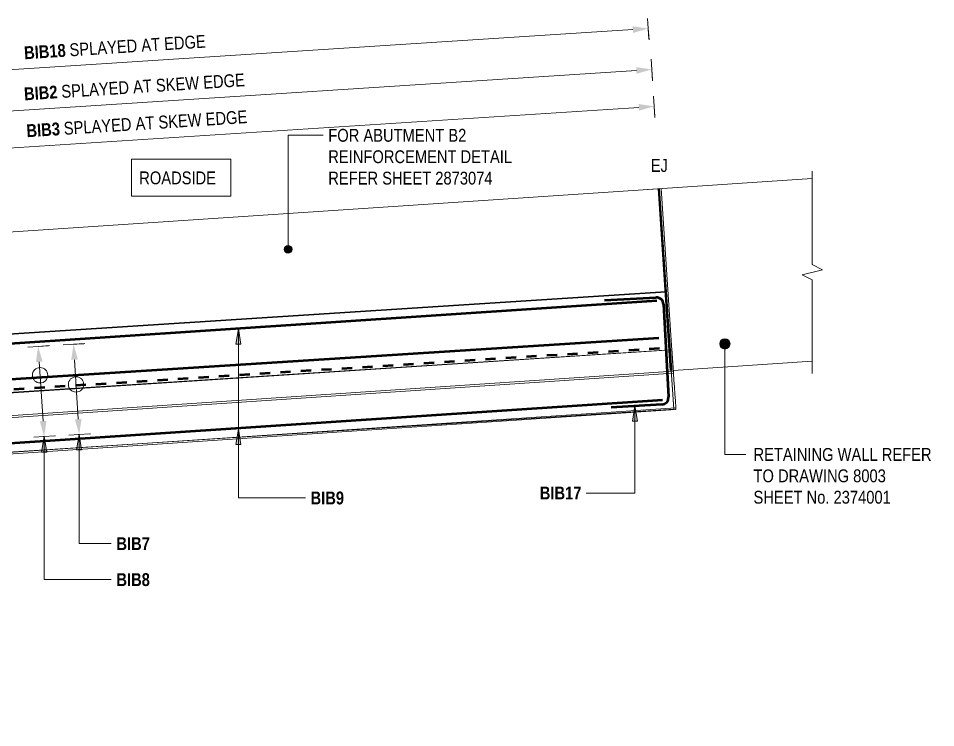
# Model space of a CAD drawing. Header units: metres. Extents: x 0 to 92, y 3 to 548.
# Drawn here: x 82.75 to 91.69, y 541.46 to 548.37 of the extents above; entities that cross this region are included whole.
import ezdxf

# ---------------------------------------------------------------- set-up
doc = ezdxf.new("R2010")
doc.units = ezdxf.units.M
doc.linetypes.add('JacobsDash', pattern=[0.0045, 0.003, -0.0015])
for name, color, linetype, lineweight in [('A-ANNO-NOTE', 7, 'Continuous', 9), ('A-DETL', 7, 'Continuous', 13), ('A-DETL-GENF', 7, 'Continuous', 9), ('A-FLOR', 7, 'Continuous', 50), ('A-FLOR-HDLN', 7, 'JacobsDash', 18), ('G-ANNO-TEXT', 7, 'Continuous', 9), ('S-BEAM', 7, 'Continuous', 50), ('S-BEAM-HDLN', 7, 'JacobsDash', 18)]:
    doc.layers.add(name, color=color, linetype=linetype, lineweight=lineweight)
doc.styles.add('Arial Narrow_2', font='ARIALN.TTF', dxfattribs={"height": 0.125})
doc.styles.add('Arial Narrow_B', font='ARIALNB.TTF', dxfattribs={"height": 0.125})

# ---------------------------------------------------------------- blocks, each defined once
blk = doc.blocks.new('Generic Models 1 - Generic Models 1-7441683-DRG-2873186 - BARRIER BOTTOM REINFORCEMENT PLAN _SE corner_')
at = {"layer": 'A-DETL'}
blk.add_line((242.9604, 1207.9516), (246.1445, 1198.4774), dxfattribs=at)
at = {"layer": 'A-DETL', "color": 7, "lineweight": 9, "true_color": 0xffffff}
for p, q in [((242.9605, 1207.9516), (246.1447, 1198.4775)), ((245.0552, 1198.1088), (241.8466, 1207.6556)), ((241.8467, 1207.6556), (245.0553, 1198.1088)), ((246.1447, 1198.4775), (245.0553, 1198.1088))]:
    blk.add_line(p, q, dxfattribs=at)
at = {"layer": 'S-BEAM', "color": 252, "true_color": 0x888888}
for p, q in [((242.9605, 1207.9516), (242.4062, 1207.8043)), ((242.0319, 1207.7049), (241.8467, 1207.6556)), ((241.8467, 1207.6556), (241.8466, 1207.6556))]:
    blk.add_line(p, q, dxfattribs=at)
at = {"layer": 'S-BEAM-HDLN', "color": 252, "true_color": 0x888888}
for p, q in [((242.4061, 1207.8043), (242.0334, 1207.7053)), ((241.8467, 1207.6556), (241.8466, 1207.6556)), ((245.0553, 1198.1088), (245.0552, 1198.1088))]:
    blk.add_line(p, q, dxfattribs=at)
blk = doc.blocks.new('BreakLine - BreakLine-7934069-DRG-2873186 - BARRIER BOTTOM REINFORCEMENT PLAN _SE corner_')
at = {"layer": 'A-DETL-GENF', "color": 252, "lineweight": 13, "true_color": 0x888888}
for p, q in [((0, 0), (0.86, 0)), ((1.01, 0), (1.87, 0))]:
    blk.add_line(p, q, dxfattribs=at)
blk = doc.blocks.new('T2DExtentArrowReinf2 - Extent-8065194-DRG-2873186 - BARRIER BOTTOM REINFORCEMENT PLAN _SE corner_')
at = {"layer": 'A-DETL-GENF'}
for p, q in [((0, 0.01), (0, -0.11)), ((0.15, 0), (9.6113, 0)), ((2.9206, 0), (2.9206, -2.478)), ((9.7613, -0.11), (9.7613, 0))]:
    blk.add_line(p, q, dxfattribs=at)
blk = doc.blocks.new('T2DExtentArrowReinf2 - Extent-8064912-DRG-2873186 - BARRIER BOTTOM REINFORCEMENT PLAN _SE corner_')
at = {"layer": 'A-DETL-GENF'}
for p, q in [((0, 0.01), (0, -0.11)), ((0.15, 0), (0.73, 0)), ((0.88, -0.11), (0.88, 0))]:
    blk.add_line(p, q, dxfattribs=at)
blk = doc.blocks.new('T2DExtentArrowReinf2 - Extent-8064914-DRG-2873186 - BARRIER BOTTOM REINFORCEMENT PLAN _SE corner_')
at = {"layer": 'A-DETL-GENF'}
for p, q in [((0, 0.01), (0, -0.11)), ((0.15, 0), (0.73, 0)), ((0.88, -0.11), (0.88, 0))]:
    blk.add_line(p, q, dxfattribs=at)
blk = doc.blocks.new('T2DExtentArrowReinf2 - Extent-9391488-DRG-2873186 - BARRIER BOTTOM REINFORCEMENT PLAN _SE corner_')
at = {"layer": 'A-DETL-GENF'}
for p, q in [((0, 0.01), (0, -0.11)), ((0.15, 0), (9.61, 0)), ((3.1636, 0), (3.1636, -2.2394)), ((9.76, -0.11), (9.76, 0))]:
    blk.add_line(p, q, dxfattribs=at)
blk = doc.blocks.new('T2DExtentArrowReinf2 - Extent-9391405-DRG-2873186 - BARRIER BOTTOM REINFORCEMENT PLAN _SE corner_')
at = {"layer": 'A-DETL-GENF'}
for p, q in [((0, 0.01), (0, -0.11)), ((0.15, 0), (9.61, 0)), ((3.2964, 0), (3.2964, -2.2877)), ((9.76, -0.11), (9.76, 0))]:
    blk.add_line(p, q, dxfattribs=at)

msp = doc.modelspace()

# ---------------------------------------------------------------- hatches: boundary and pattern name
at = {"layer": 'A-ANNO-NOTE', "lineweight": 5}
for points in [[(88.7412, 548.2294), (88.8888, 548.2715), (88.737, 548.2943)], [(88.7744, 547.8314), (88.922, 547.8735), (88.7702, 547.8962)], [(88.7984, 547.4722), (88.946, 547.5143), (88.7942, 547.537)], [(82.9244, 545.0248), (82.9892, 545.0291), (82.9468, 545.1766)], [(83.2685, 545.0452), (83.3334, 545.0493), (83.2916, 545.197)], [(83.0054, 544.2986), (83.0278, 544.4504), (82.963, 544.4461), (82.9652, 544.4382)], [(83.3464, 544.3187), (83.3695, 544.4704), (83.3047, 544.4663), (83.3126, 544.4382)]]:
    msp.add_hatch(color=256, dxfattribs=at).paths.add_polyline_path(points)
at = {"layer": 'G-ANNO-TEXT'}
h = msp.add_hatch(color=256, dxfattribs=at)
edge = h.paths.add_edge_path()
edge.add_arc((85.3814, 546.1216), 0.0375, 0, 360)
for points in [[(84.8963, 545.3483), (84.8712, 545.1983), (84.9214, 545.1983)], [(88.759, 544.5972), (88.7339, 544.4472), (88.7841, 544.4472)], [(83.3447, 544.3185), (83.3196, 544.1685), (83.3698, 544.1685)], [(84.8963, 544.3718), (84.8712, 544.2218), (84.9214, 544.2218)], [(83.0052, 544.298), (82.9801, 544.148), (83.0303, 544.148)]]:
    msp.add_hatch(color=256, dxfattribs=at).paths.add_polyline_path(points)
h = msp.add_hatch(color=256, dxfattribs=at)
edge = h.paths.add_edge_path()
edge.add_arc((89.6348, 545.2008), 0.05, 0, 360)

# ---------------------------------------------------------------- linework, layer by layer
at = {"layer": 'A-ANNO-NOTE'}
for p, q in [((88.8953, 548.1717), (88.8824, 548.3713)), ((88.7391, 548.2618), (88.6892, 548.2586)), ((88.9285, 547.7737), (88.9156, 547.9732)), ((88.7723, 547.8638), (88.7224, 547.8606)), ((88.9524, 547.4145), (88.9395, 547.614)), ((88.7963, 547.5046), (88.7464, 547.5014)), ((83.3914, 545.2032), (83.1918, 545.1907)), ((83.0466, 545.1833), (82.847, 545.17)), ((82.9568, 545.027), (82.9601, 544.9771)), ((83.301, 545.0472), (83.3041, 544.9973)), ((82.9954, 544.4483), (82.9921, 544.4982)), ((83.3371, 544.4684), (83.334, 544.5183)), ((83.2466, 544.3124), (83.4462, 544.3249)), ((82.9056, 544.2919), (83.1051, 544.3052))]:
    msp.add_line(p, q, dxfattribs=at)
at = {"layer": 'A-ANNO-NOTE', "color": 252, "lineweight": 13, "true_color": 0x888888}
for p, q in [((90.4859, 546.8336), (90.4859, 546.8836)), ((90.5859, 545.9236), (90.3859, 545.8736)), ((90.4859, 545.9736), (90.5859, 545.9236)), ((90.4859, 545.8236), (90.3859, 545.8736)), ((90.4859, 544.9636), (90.4859, 544.9136))]:
    msp.add_line(p, q, dxfattribs=at)
at = {"layer": 'A-ANNO-NOTE'}
for centre in [(82.9656, 544.8957), (83.316, 544.8061)]:
    msp.add_circle(centre, 0.075, dxfattribs=at)
at = {"layer": 'A-DETL', "color": 8, "true_color": 0x808080}
for p, q in [((88.8793, 546.7051), (90.4859, 546.8122)), ((88.9927, 546.7127), (89.0598, 545.706)), ((89.0142, 546.7141), (89.1323, 544.943)), ((89.1323, 544.943), (90.4859, 545.0333))]:
    msp.add_line(p, q, dxfattribs=at)
at = {"layer": 'A-DETL', "color": 7, "lineweight": 9, "true_color": 0xffffff}
for p, q in [((89.103, 544.9411), (88.9849, 546.7122)), ((89.1174, 544.9421), (88.9993, 546.7132))]:
    msp.add_line(p, q, dxfattribs=at)
at = {"layer": 'A-DETL'}
for p, q in [((89.0598, 545.706), (79.0847, 545.062)), ((89.0598, 545.706), (89.1359, 544.5648)), ((89.0967, 545.1422), (79.0847, 544.4958))]:
    msp.add_line(p, q, dxfattribs=at)
at = {"layer": 'A-DETL', "lineweight": 50}
for p, q in [((88.4631, 545.6255), (88.9623, 545.6536)), ((88.9723, 545.6207), (79.2019, 544.9693)), ((89.0361, 545.5877), (89.087, 544.6843)), ((88.9929, 545.2561), (79.2019, 544.6334)), ((89.0268, 544.6534), (79.2019, 543.9984)), ((89.021, 544.6105), (88.5269, 544.5827))]:
    msp.add_line(p, q, dxfattribs=at)
at = {"layer": 'A-DETL', "linetype": 'JacobsDash', "lineweight": 50}
msp.add_line((88.9985, 545.1562), (79.2019, 544.5332), dxfattribs=at)
at = {"layer": 'A-DETL', "lineweight": 50}
for centre, start, end in [((88.9662, 545.5837), 3.22351, 93.22352), ((89.0171, 544.6804), 273.22352, 3.22351)]:
    msp.add_arc(centre, 0.07, start, end, dxfattribs=at)
at = {"layer": 'A-FLOR', "lineweight": 13}
for p, q in [((89.119, 545.1426), (79.0813, 544.487)), ((89.1329, 544.9338), (79.0755, 544.2612)), ((89.1341, 544.9159), (79.0766, 544.243)), ((89.1566, 544.5783), (79.0982, 543.9054)), ((89.1576, 544.5634), (79.0992, 543.8907))]:
    msp.add_line(p, q, dxfattribs=at)
at = {"layer": 'A-FLOR', "lineweight": 13, "flags": 128}
for points in [[(89.1189, 545.1428), (89.119, 545.1427), (89.119, 545.1427), (89.119, 545.1426)], [(89.119, 545.1426), (89.1205, 545.1194), (89.1221, 545.0962), (89.1236, 545.073), (89.1251, 545.0498), (89.1267, 545.0266), (89.1282, 545.0034), (89.1298, 544.9802), (89.1313, 544.957), (89.1329, 544.9338)], [(89.1329, 544.9338), (89.1335, 544.9248), (89.1341, 544.9159)], [(89.1341, 544.9159), (89.1386, 544.8484), (89.1431, 544.7809), (89.1476, 544.7133), (89.1521, 544.6458), (89.1566, 544.5783)], [(89.1566, 544.5783), (89.1571, 544.5708), (89.1576, 544.5634)]]:
    msp.add_lwpolyline(points, dxfattribs=at)
at = {"layer": 'A-FLOR-HDLN', "lineweight": 13}
for p, q in [((89.119, 545.1426), (89.1189, 545.1428)), ((88.0619, 545.0745), (79.0853, 544.4949))]:
    msp.add_line(p, q, dxfattribs=at)
at = {"layer": 'A-FLOR-HDLN', "lineweight": 13, "flags": 128}
msp.add_lwpolyline([(89.1189, 545.1428), (89.119, 545.1427), (89.119, 545.1427), (89.119, 545.1426)], dxfattribs=at)
at = {"layer": 'G-ANNO-TEXT'}
for p, q in [((85.3814, 547.2322), (85.7222, 547.2322)), ((85.3814, 546.1216), (85.3814, 547.2322)), ((84.8963, 545.3483), (84.8712, 545.1983)), ((84.9214, 545.1983), (84.8963, 545.3483)), ((84.8963, 545.3483), (84.8963, 543.7006)), ((84.8712, 545.1983), (84.9214, 545.1983)), ((89.6348, 545.2008), (89.6348, 544.1244)), ((88.759, 544.5972), (88.7339, 544.4472)), ((88.7841, 544.4472), (88.759, 544.5972)), ((88.759, 544.5972), (88.759, 543.7488)), ((88.7339, 544.4472), (88.7841, 544.4472)), ((83.3447, 544.3185), (83.3196, 544.1685)), ((83.3698, 544.1685), (83.3447, 544.3185)), ((83.3447, 544.3185), (83.3447, 543.2556)), ((84.8963, 544.3718), (84.8712, 544.2218)), ((84.9214, 544.2218), (84.8963, 544.3718)), ((84.8963, 544.3718), (84.8963, 543.7006)), ((83.0052, 544.298), (82.9801, 544.148)), ((83.0303, 544.148), (83.0052, 544.298)), ((83.0052, 544.298), (83.0052, 542.9055)), ((84.8712, 544.2218), (84.9214, 544.2218)), ((82.9801, 544.148), (83.0303, 544.148)), ((83.3196, 544.1685), (83.3698, 544.1685)), ((89.6348, 544.1244), (89.8382, 544.1244)), ((84.8963, 543.7006), (85.5496, 543.7006)), ((84.8963, 543.7006), (85.5496, 543.7006)), ((88.3988, 543.7488), (88.2851, 543.7488)), ((88.759, 543.7488), (88.3988, 543.7488)), ((83.3447, 543.2556), (83.6585, 543.2556)), ((83.0052, 542.9055), (83.6585, 542.9055))]:
    msp.add_line(p, q, dxfattribs=at)
at = {"layer": 'G-ANNO-TEXT', "lineweight": 18, "flags": 128}
msp.add_lwpolyline([(83.856, 546.9988), (84.8233, 546.9988), (84.8233, 546.6403), (83.856, 546.6403)], close=True, dxfattribs=at)
at = {"layer": 'G-ANNO-TEXT'}
for centre, radius in [((85.3814, 546.1216), 0.0375), ((89.6348, 545.2008), 0.05)]:
    msp.add_circle(centre, radius, dxfattribs=at)
at = {"layer": 'S-BEAM', "color": 9, "lineweight": 13, "true_color": 0xc0c0c0}
for p, q in [((88.9849, 546.7122), (79.0847, 546.0522)), ((88.9993, 546.7132), (88.9849, 546.7122))]:
    msp.add_line(p, q, dxfattribs=at)
at = {"layer": 'S-BEAM-HDLN', "color": 9, "lineweight": 13, "true_color": 0xc0c0c0}
msp.add_line((89.1114, 544.9417), (89.1114, 544.9417), dxfattribs=at)

# ---------------------------------------------------------------- block references
at = {"layer": 'A-DETL-GENF'}
for name, p, rotation in [('T2DExtentArrowReinf2 - Extent-8065194-DRG-2873186 - BARRIER BOTTOM REINFORCEMENT PLAN _SE corner_', (79.1478, 547.6424), 3.695117805738792), ('T2DExtentArrowReinf2 - Extent-9391488-DRG-2873186 - BARRIER BOTTOM REINFORCEMENT PLAN _SE corner_', (79.1823, 547.2447), 3.693931421798058), ('T2DExtentArrowReinf2 - Extent-9391405-DRG-2873186 - BARRIER BOTTOM REINFORCEMENT PLAN _SE corner_', (79.2062, 546.8854), 3.693931421798058), ('T2DExtentArrowReinf2 - Extent-8064914-DRG-2873186 - BARRIER BOTTOM REINFORCEMENT PLAN _SE corner_', (83.3464, 544.3187), 93.57024330827619), ('T2DExtentArrowReinf2 - Extent-8064912-DRG-2873186 - BARRIER BOTTOM REINFORCEMENT PLAN _SE corner_', (83.0054, 544.2986), 93.81410983329397)]:
    msp.add_blockref(name, p, dxfattribs=dict(at, rotation=rotation))
at = {"layer": 'A-DETL-GENF', "color": 252, "true_color": 0x888888, "rotation": 270.0000000003711}
msp.add_blockref('BreakLine - BreakLine-7934069-DRG-2873186 - BARRIER BOTTOM REINFORCEMENT PLAN _SE corner_', (90.4859, 546.8336), dxfattribs=at)
at = {"layer": 'S-BEAM', "color": 7, "true_color": 0xffffff, "rotation": 75.11694444444424}
msp.add_blockref('Generic Models 1 - Generic Models 1-7441683-DRG-2873186 - BARRIER BOTTOM REINFORCEMENT PLAN _SE corner_', (1184.1089, 0), dxfattribs=at)

# ---------------------------------------------------------------- texts
at = {"layer": 'G-ANNO-TEXT', "char_height": 0.125, "attachment_point": 1, "style": 'Arial Narrow_2', "bg_fill": 3, "box_fill_scale": 1, "bg_fill_color": 256, "bg_fill_true_color": 13158600, "bg_fill_transparency": 0}
for s, insert in [('RETAINING WALL REFER ', (89.9132, 544.1869)), ('TO DRAWING 8003', (89.9132, 543.9786)), ('SHEET No. 2374001', (89.9132, 543.7702))]:
    msp.add_mtext(s, dxfattribs=dict(at, insert=insert))

# ---------------------------------------------------------------- next in the draw order: texts
at = {"layer": 'G-ANNO-TEXT', "char_height": 0.125, "attachment_point": 1, "style": 'Arial Narrow_B', "bg_fill": 3, "box_fill_scale": 1, "bg_fill_color": 256, "bg_fill_true_color": 13158600, "bg_fill_transparency": 0}
for s, insert, rotation in [('BIB18', (82.8057, 548.0972), 3.69512), ('BIB2', (82.8051, 547.6971), 3.69393), ('BIB3', (82.829, 547.3379), 3.69393)]:
    msp.add_mtext(s, dxfattribs=dict(at, insert=insert, rotation=rotation))
at = {"layer": 'G-ANNO-TEXT', "char_height": 0.125, "attachment_point": 1, "bg_fill": 3, "box_fill_scale": 1, "bg_fill_color": 256, "bg_fill_transparency": 0}
for s, insert, style in [('FOR ABUTMENT B2 ', (85.7722, 547.2947), 'Arial Narrow_2'), ('REINFORCEMENT DETAIL ', (85.7722, 547.0863), 'Arial Narrow_2'), ('EJ', (88.9123, 547.0008), 'Arial Narrow_2'), ('REFER SHEET 2873074', (85.7722, 546.8779), 'Arial Narrow_2'), ('BIB17', (87.8316, 543.8113), 'Arial Narrow_B'), ('BIB9', (85.5996, 543.7631), 'Arial Narrow_B'), ('BIB7 ', (83.7085, 543.3181), 'Arial Narrow_B'), ('BIB8 ', (83.7085, 542.968), 'Arial Narrow_B')]:
    msp.add_mtext(s, dxfattribs=dict(at, insert=insert, style=style))
at = {"layer": 'G-ANNO-TEXT', "lineweight": 18, "insert": (83.931, 546.8802), "char_height": 0.125, "attachment_point": 1, "style": 'Arial Narrow_2', "bg_fill": 3, "box_fill_scale": 1, "bg_fill_color": 256, "bg_fill_transparency": 0}
msp.add_mtext('ROADSIDE', dxfattribs=at)

# ---------------------------------------------------------------- next in the draw order: texts
at = {"layer": 'G-ANNO-TEXT', "char_height": 0.125, "attachment_point": 1, "style": 'Arial Narrow_2', "bg_fill": 3, "box_fill_scale": 1, "bg_fill_color": 256, "bg_fill_true_color": 13158600, "bg_fill_transparency": 0}
for s, insert, rotation in [(' SPLAYED AT EDGE', (83.2084, 548.1232), 3.69512), (' SPLAYED AT SKEW EDGE', (83.1285, 547.718), 3.69393), (' SPLAYED AT SKEW EDGE', (83.1525, 547.3588), 3.69393)]:
    msp.add_mtext(s, dxfattribs=dict(at, insert=insert, rotation=rotation))
at = {"layer": 'G-ANNO-TEXT', "insert": (88.9123, 547.0008), "char_height": 0.125, "attachment_point": 1, "style": 'Arial Narrow_2', "bg_fill": 3, "box_fill_scale": 1, "bg_fill_color": 256, "bg_fill_transparency": 0}
msp.add_mtext('EJ', dxfattribs=at)

doc.saveas('drawing.dxf')
